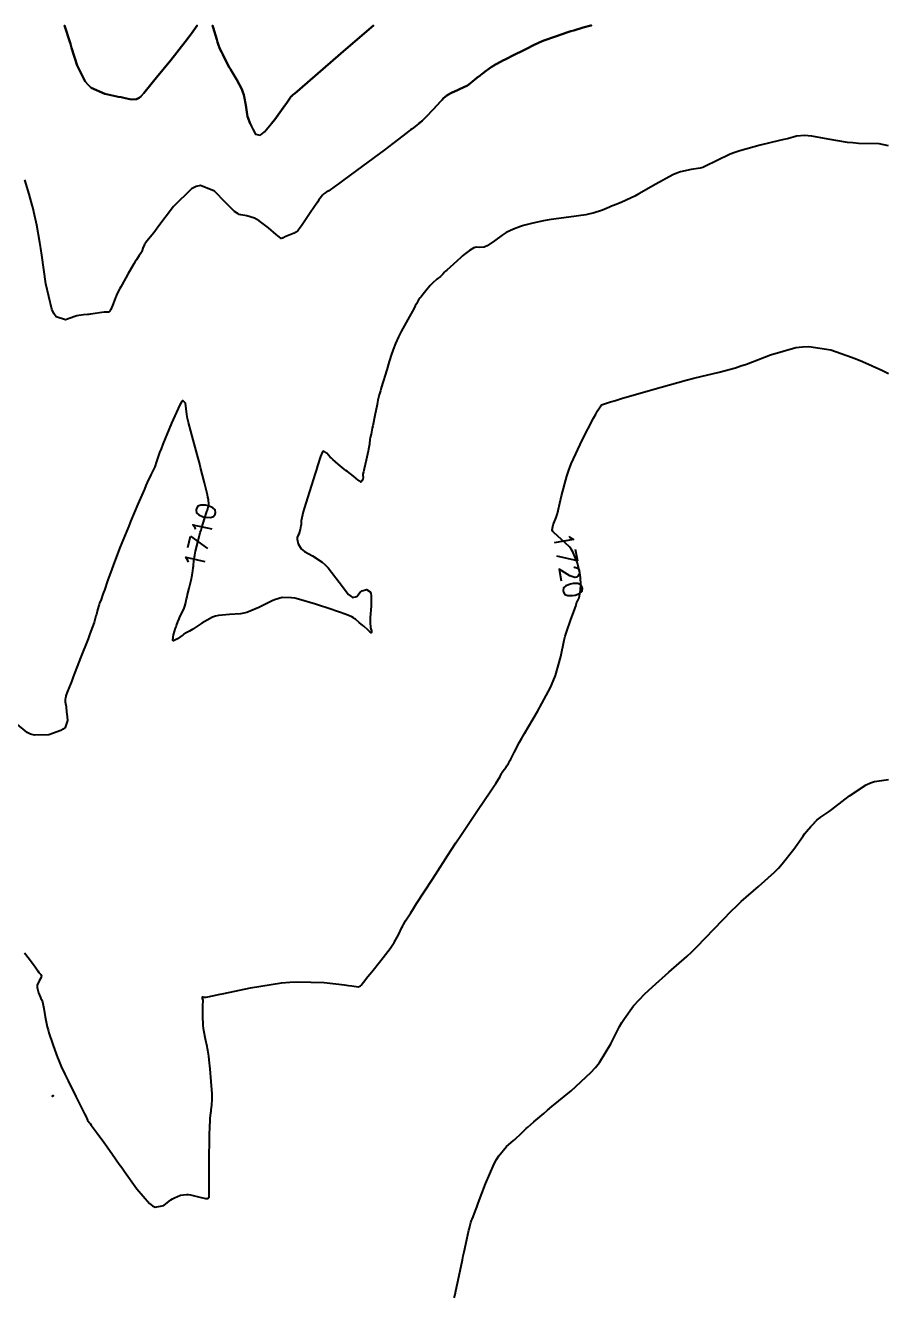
# Model space of a CAD drawing. Header units: metres. Extents: x 837477 to 838477, y 1189014 to 1191014.
# Drawn here: x 838307.9 to 838476.5, y 1190766 to 1191013.9 of the extents above; entities that cross this region are included whole.
import ezdxf

# ---------------------------------------------------------------- set-up
doc = ezdxf.new("R2010")
doc.units = ezdxf.units.M
doc.header["$LTSCALE"] = 0.3
doc.layers.add('COTAS 10', color=1, linetype='Continuous')
doc.styles.get("Standard").update_dxf_attribs({"font": 'simplex.shx'})

msp = doc.modelspace()

# ---------------------------------------------------------------- linework, layer by layer
at = {"layer": 'COTAS 10'}
for points, elevation in [([(838384.742, 1190994.695), (838385.407, 1190995.26), (838385.745, 1190995.581), (838386.106, 1190995.937), (838387.602, 1190997.513), (838388.988, 1190999.01), (838389.28, 1190999.317), (838389.531, 1190999.577), (838389.971, 1191000), (838390.104, 1191000.128), (838390.649, 1191000.45), (838390.881, 1191000.567), (838391.15, 1191000.696), (838392.417, 1191001.259), (838393.703, 1191001.848), (838393.984, 1191001.993), (838394.232, 1191002.13), (838394.857, 1191002.558), (838395.3, 1191002.948), (838395.434, 1191003.062), (838395.573, 1191003.178), (838396.115, 1191003.616), (838396.711, 1191004.085), (838396.883, 1191004.221), (838397.06, 1191004.358), (838397.723, 1191004.876), (838398.446, 1191005.405), (838398.66, 1191005.551), (838398.879, 1191005.696), (838399.718, 1191006.217), (838400.81, 1191006.82), (838401.188, 1191007.018), (838401.599, 1191007.229), (838403.359, 1191008.099), (838405.122, 1191008.965), (838405.535, 1191009.173), (838405.916, 1191009.367), (838407.021, 1191009.953), (838408.242, 1191010.526), (838408.696, 1191010.712), (838409.2, 1191010.91), (838411.44, 1191011.723), (838413.835, 1191012.527), (838414.438, 1191012.718), (838415.015, 1191012.897), (838416.879, 1191013.429), (838418.358, 1191013.832), (838418.496, 1191013.872), (838418.358, 1191013.832), (838416.879, 1191013.429), (838415.015, 1191012.897), (838414.438, 1191012.718), (838413.835, 1191012.527), (838411.44, 1191011.723), (838409.2, 1191010.91), (838408.696, 1191010.712), (838408.242, 1191010.526), (838407.021, 1191009.953), (838405.916, 1191009.367), (838405.535, 1191009.173), (838405.122, 1191008.965), (838403.359, 1191008.099), (838401.599, 1191007.229), (838401.188, 1191007.018), (838400.81, 1191006.82), (838399.718, 1191006.217), (838398.879, 1191005.696), (838398.66, 1191005.551), (838398.446, 1191005.405), (838397.723, 1191004.876), (838397.06, 1191004.358), (838396.883, 1191004.221), (838396.711, 1191004.085), (838396.115, 1191003.616), (838395.573, 1191003.178), (838395.434, 1191003.062), (838395.3, 1191002.948), (838394.857, 1191002.558), (838394.232, 1191002.13), (838393.984, 1191001.993), (838393.703, 1191001.848), (838392.417, 1191001.259), (838391.15, 1191000.696), (838390.881, 1191000.567), (838390.649, 1191000.45), (838390.104, 1191000.128), (838389.971, 1191000), (838389.531, 1190999.577), (838389.28, 1190999.317), (838388.988, 1190999.01), (838387.602, 1190997.513), (838386.106, 1190995.937), (838385.745, 1190995.581), (838385.407, 1190995.26), (838384.382, 1190994.39), (838383.429, 1190993.676), (838383.137, 1190993.452), (838382.833, 1190993.219), (838381.633, 1190992.283), (838379.655, 1190990.772), (838378.861, 1190990.177), (838377.959, 1190989.503), (838373.81, 1190986.43), (838369.839, 1190983.512), (838369.049, 1190982.937), (838368.393, 1190982.463), (838367.145, 1190981.589), (838366.804, 1190981.384), (838366.72, 1190981.331), (838366.642, 1190981.28), (838366.397, 1190981.107), (838366.197, 1190980.951), (838366.146, 1190980.911), (838366.097, 1190980.872), (838365.935, 1190980.739), (838365.474, 1190980.13), (838365.237, 1190979.79), (838364.952, 1190979.376), (838363.525, 1190977.263), (838362.096, 1190975.139), (838361.81, 1190974.719), (838361.571, 1190974.371), (838361.101, 1190973.722), (838360.744, 1190973.486), (838360.576, 1190973.398), (838360.377, 1190973.301), (838359.407, 1190972.872), (838358.461, 1190972.479), (838358.277, 1190972.404), (838358.126, 1190972.345), (838357.866, 1190972.255), (838357.457, 1190972.581), (838357.213, 1190972.784), (838356.913, 1190973.036), (838355.358, 1190974.352), (838353.544, 1190975.698), (838353.08, 1190975.969), (838352.634, 1190976.196), (838351.161, 1190976.647), (838349.962, 1190976.881), (838349.688, 1190976.97), (838349.439, 1190977.069), (838348.748, 1190977.517), (838347.829, 1190978.439), (838347.437, 1190978.837), (838346.984, 1190979.298), (838344.85, 1190981.479), (838342.087, 1190982.593), (838341.239, 1190982.38), (838340.354, 1190981.942), (838336.857, 1190978.477), (838333.782, 1190974.435), (838333.164, 1190973.632), (838332.647, 1190972.966), (838331.619, 1190971.703), (838331.279, 1190971.272), (838331.195, 1190971.13), (838331.116, 1190970.978), (838330.864, 1190970.35), (838330.617, 1190969.711), (838330.539, 1190969.552), (838330.458, 1190969.402), (838330.133, 1190968.927), (838329.583, 1190968.111), (838329.36, 1190967.746), (838329.106, 1190967.32), (838327.933, 1190965.279), (838326.795, 1190963.256), (838326.563, 1190962.842), (838326.367, 1190962.49), (838325.959, 1190961.747), (838325.714, 1190961.204), (838325.62, 1190960.979), (838325.515, 1190960.72), (838325.043, 1190959.517), (838324.58, 1190958.399), (838324.481, 1190958.194), (838324.394, 1190958.035), (838324.185, 1190957.842), (838323.775, 1190957.876), (838323.561, 1190957.86), (838323.303, 1190957.834), (838320.626, 1190957.455), (838320.31, 1190957.42), (838320.022, 1190957.395), (838319.228, 1190957.374), (838318.328, 1190957.242), (838317.975, 1190957.146), (838317.577, 1190957.024), (838315.762, 1190956.369), (838313.89, 1190956.942), (838313.456, 1190957.595), (838313.058, 1190958.462), (838311.924, 1190963.375), (838311.101, 1190968.978), (838310.899, 1190970.279), (838310.709, 1190971.473), (838310.118, 1190974.879), (838309.576, 1190977.45), (838309.418, 1190978.117), (838309.256, 1190978.764), (838308.639, 1190980.936), (838307.77, 1190983.677)], 1700), ([(838351.784, 1190994.695), (838351.716, 1190994.824), (838351.401, 1190995.74), (838351.32, 1190996.095), (838351.242, 1190996.493), (838350.985, 1190998.296), (838350.637, 1191000), (838350.572, 1191000.321), (838350.396, 1191000.859), (838350.193, 1191001.388), (838349.237, 1191003.216), (838348.207, 1191004.885), (838347.957, 1191005.313), (838347.722, 1191005.727), (838347.003, 1191007.1), (838346.459, 1191008.214), (838346.336, 1191008.464), (838346.224, 1191008.689), (838345.916, 1191009.294), (838345.573, 1191010.205), (838345.439, 1191010.623), (838345.288, 1191011.114), (838344.601, 1191013.484), (838344.421, 1191013.872), (838344.601, 1191013.484), (838345.288, 1191011.114), (838345.439, 1191010.623), (838345.573, 1191010.205), (838345.916, 1191009.294), (838346.224, 1191008.689), (838346.336, 1191008.464), (838346.459, 1191008.214), (838347.003, 1191007.1), (838347.722, 1191005.727), (838347.957, 1191005.313), (838348.207, 1191004.885), (838349.237, 1191003.216), (838350.193, 1191001.388), (838350.396, 1191000.859), (838350.572, 1191000.321), (838350.637, 1191000), (838350.985, 1190998.296), (838351.242, 1190996.493), (838351.32, 1190996.095), (838351.401, 1190995.74), (838351.716, 1190994.824), (838352.094, 1190994.106), (838352.215, 1190993.877), (838352.342, 1190993.634), (838352.857, 1190992.648), (838353.776, 1190992.436), (838354.157, 1190992.681), (838354.594, 1190993.059), (838356.629, 1190995.52), (838358.568, 1190998.213), (838358.944, 1190998.736), (838359.25, 1190999.162), (838359.776, 1190999.899), (838359.836, 1190999.993), (838359.84, 1191000), (838359.849, 1191000.014), (838359.861, 1191000.032), (838359.889, 1191000.082), (838359.906, 1191000.11), (838359.91, 1191000.116), (838359.914, 1191000.121), (838359.928, 1191000.131), (838359.939, 1191000.134), (838359.942, 1191000.135), (838359.945, 1191000.135), (838359.954, 1191000.136), (838359.963, 1191000.136), (838359.966, 1191000.135), (838359.974, 1191000.132), (838360.06, 1191000.198), (838360.112, 1191000.24), (838360.175, 1191000.293), (838360.503, 1191000.574), (838370.51, 1191009.198), (838375.918, 1191013.872), (838370.51, 1191009.198), (838360.503, 1191000.574), (838360.175, 1191000.293), (838360.112, 1191000.24), (838360.06, 1191000.198), (838359.974, 1191000.132), (838359.966, 1191000.135), (838359.963, 1191000.136), (838359.954, 1191000.136), (838359.945, 1191000.135), (838359.942, 1191000.135), (838359.939, 1191000.134), (838359.928, 1191000.131), (838359.914, 1191000.121), (838359.91, 1191000.116), (838359.906, 1191000.11), (838359.889, 1191000.082), (838359.861, 1191000.032), (838359.849, 1191000.014), (838359.84, 1191000), (838359.836, 1190999.993), (838359.776, 1190999.899), (838359.25, 1190999.162), (838358.944, 1190998.736), (838358.568, 1190998.213), (838356.629, 1190995.52), (838355.947, 1190994.695)], 1690), ([(838476.514, 1190990.37), (838474.685, 1190990.71), (838470.619, 1190990.818), (838469.528, 1190990.908), (838468.451, 1190991.025), (838464.685, 1190991.664), (838461.512, 1190992.244), (838460.808, 1190992.324), (838460.181, 1190992.368), (838458.548, 1190992.234), (838456.768, 1190991.743), (838456.048, 1190991.563), (838455.229, 1190991.362), (838451.451, 1190990.478), (838447.451, 1190989.397), (838446.492, 1190989.074), (838445.597, 1190988.74), (838442.903, 1190987.445), (838440.756, 1190986.349), (838440.206, 1190986.141), (838439.676, 1190985.973), (838437.923, 1190985.709), (838435.876, 1190985.273), (838435.161, 1190984.998), (838434.381, 1190984.655), (838431.029, 1190982.857), (838427.699, 1190980.947), (838426.933, 1190980.534), (838426.235, 1190980.171), (838424.278, 1190979.278), (838422.8, 1190978.704), (838422.404, 1190978.542), (838422.013, 1190978.379), (838420.651, 1190977.778), (838418.829, 1190977.194), (838418.149, 1190977.042), (838417.393, 1190976.895), (838414.028, 1190976.395), (838410.603, 1190975.935), (838409.808, 1190975.813), (838409.081, 1190975.693), (838407.01, 1190975.277), (838405.435, 1190974.848), (838405.019, 1190974.72), (838404.613, 1190974.588), (838403.222, 1190974.077), (838401.842, 1190973.4), (838401.443, 1190973.164), (838401.036, 1190972.906), (838399.508, 1190971.799), (838398.111, 1190970.84), (838397.788, 1190970.676), (838397.492, 1190970.556), (838396.651, 1190970.489), (838395.945, 1190970.536), (838395.733, 1190970.489), (838395.514, 1190970.415), (838394.668, 1190969.928), (838393.64, 1190969.118), (838393.307, 1190968.841), (838392.954, 1190968.54), (838391.503, 1190967.259), (838390.217, 1190966.082), (838389.967, 1190965.846), (838389.763, 1190965.65), (838389.411, 1190965.265), (838389.208, 1190965.035), (838389.098, 1190964.935), (838388.965, 1190964.82), (838388.291, 1190964.276), (838387.453, 1190963.538), (838387.216, 1190963.302), (838386.977, 1190963.051), (838386.097, 1190962.028), (838385.342, 1190961.077), (838385.182, 1190960.871), (838385.043, 1190960.69), (838384.719, 1190960.246), (838384.281, 1190959.495), (838384.07, 1190959.12), (838383.821, 1190958.674), (838382.595, 1190956.459), (838381.326, 1190954.1), (838381.05, 1190953.563), (838380.805, 1190953.075), (838380.192, 1190951.73), (838379.763, 1190950.578), (838379.634, 1190950.212), (838379.501, 1190949.825), (838378.988, 1190948.259), (838378.474, 1190946.622), (838378.341, 1190946.191), (838378.212, 1190945.769), (838377.78, 1190944.327), (838377.418, 1190943.085), (838377.332, 1190942.791), (838377.253, 1190942.517), (838377.023, 1190941.706), (838376.776, 1190940.683), (838376.688, 1190940.276), (838376.59, 1190939.816), (838376.162, 1190937.706), (838375.751, 1190935.644), (838375.664, 1190935.214), (838375.588, 1190934.845), (838375.411, 1190934.02), (838375.316, 1190933.602), (838375.293, 1190933.489), (838375.271, 1190933.378), (838375.203, 1190932.987), (838375.153, 1190932.618), (838375.142, 1190932.519), (838375.134, 1190932.423), (838375.117, 1190932.09), (838375.015, 1190931.419), (838374.953, 1190931.109), (838374.876, 1190930.746), (838374.476, 1190928.988), (838374.073, 1190927.277), (838373.995, 1190926.943), (838373.931, 1190926.671), (838373.818, 1190926.196), (838373.812, 1190926.078), (838373.815, 1190926.031), (838373.82, 1190925.978), (838373.856, 1190925.736), (838373.859, 1190925.453), (838373.844, 1190925.375), (838373.822, 1190925.296), (838373.683, 1190925.013), (838373.535, 1190924.785), (838373.507, 1190924.741), (838373.484, 1190924.707), (838373.448, 1190924.653), (838373.226, 1190924.831), (838373.085, 1190924.943), (838372.911, 1190925.081), (838371.995, 1190925.806), (838370.847, 1190926.717), (838370.525, 1190926.972), (838370.202, 1190927.229), (838369.021, 1190928.169), (838367.948, 1190929.081), (838367.693, 1190929.32), (838367.456, 1190929.554), (838366.752, 1190930.349), (838366.21, 1190930.705), (838366.075, 1190930.663), (838365.946, 1190930.559), (838365.538, 1190929.672), (838364.99, 1190927.845), (838364.774, 1190927.148), (838364.529, 1190926.369), (838363.413, 1190922.865), (838362.375, 1190919.518), (838362.179, 1190918.837), (838362.023, 1190918.264), (838361.791, 1190917.08), (838361.779, 1190916.533), (838361.761, 1190916.36), (838361.737, 1190916.179), (838361.598, 1190915.449), (838361.411, 1190914.778), (838361.357, 1190914.634), (838361.301, 1190914.507), (838361.09, 1190914.202), (838360.973, 1190913.846), (838360.975, 1190913.688), (838360.994, 1190913.503), (838361.187, 1190912.622), (838361.79, 1190911.623), (838362.066, 1190911.365), (838362.39, 1190911.115), (838363.953, 1190910.278), (838365.891, 1190909.015), (838366.451, 1190908.495), (838367.022, 1190907.903), (838369.167, 1190905.15), (838371.047, 1190902.752), (838371.451, 1190902.383), (838371.804, 1190902.142), (838372.657, 1190902.334), (838373.266, 1190903.17), (838373.465, 1190903.333), (838373.677, 1190903.467), (838374.557, 1190903.708), (838375.277, 1190903.241), (838375.39, 1190902.93), (838375.466, 1190902.539), (838375.425, 1190900.471), (838375.237, 1190898.247), (838375.22, 1190897.758), (838375.218, 1190897.324), (838375.336, 1190896.217), (838375.486, 1190895.615), (838375.503, 1190895.501), (838375.511, 1190895.409), (838375.451, 1190895.264), (838375.258, 1190895.36), (838375.181, 1190895.419), (838375.094, 1190895.494), (838374.695, 1190895.882), (838374.171, 1190896.388), (838374.006, 1190896.536), (838373.832, 1190896.687), (838373.128, 1190897.265), (838372.487, 1190897.772), (838372.351, 1190897.879), (838372.234, 1190897.971), (838371.962, 1190898.185), (838371.653, 1190898.353), (838371.513, 1190898.416), (838371.348, 1190898.487), (838370.556, 1190898.804), (838369.057, 1190899.342), (838368.447, 1190899.553), (838367.752, 1190899.79), (838364.541, 1190900.867), (838361.262, 1190901.821), (838360.525, 1190901.979), (838359.862, 1190902.093), (838358.085, 1190902.122), (838356.591, 1190901.664), (838356.106, 1190901.47), (838355.59, 1190901.247), (838353.47, 1190900.198), (838351.185, 1190899.229), (838350.565, 1190899.056), (838349.95, 1190898.925), (838347.777, 1190898.796), (838345.65, 1190898.629), (838345.064, 1190898.474), (838344.479, 1190898.271), (838342.38, 1190897.146), (838340.641, 1190895.977), (838340.284, 1190895.747), (838339.98, 1190895.558), (838339.332, 1190895.213), (838338.885, 1190894.987), (838338.709, 1190894.873), (838338.51, 1190894.736), (838337.603, 1190894.055), (838336.842, 1190893.677), (838336.736, 1190893.732), (838336.675, 1190893.856), (838336.83, 1190894.877), (838337.232, 1190896.154), (838337.326, 1190896.439), (838337.413, 1190896.694), (838337.664, 1190897.366), (838337.917, 1190897.942), (838338.005, 1190898.136), (838338.1, 1190898.346), (838338.508, 1190899.227), (838338.887, 1190900.08), (838338.964, 1190900.272), (838339.029, 1190900.444), (838339.164, 1190900.903), (838339.312, 1190901.577), (838339.385, 1190901.884), (838339.472, 1190902.244), (838339.59, 1190902.715), (838339.903, 1190903.979), (838340.332, 1190905.761), (838340.419, 1190906.15), (838340.492, 1190906.493), (838340.637, 1190907.358), (838340.698, 1190907.997), (838340.717, 1190908.199), (838340.737, 1190908.411), (838340.816, 1190909.268), (838340.982, 1190910.394), (838341.057, 1190910.776), (838341.145, 1190911.189), (838341.563, 1190912.937), (838342.074, 1190914.82), (838342.219, 1190915.319), (838342.365, 1190915.807), (838342.909, 1190917.49), (838343.37, 1190918.903), (838343.465, 1190919.221), (838343.545, 1190919.507), (838343.716, 1190920.279), (838343.64, 1190921.279), (838343.565, 1190921.709), (838343.466, 1190922.206), (838342.914, 1190924.557), (838342.138, 1190927.536), (838341.898, 1190928.429), (838341.647, 1190929.352), (838340.649, 1190932.931), (838339.771, 1190936.322), (838339.595, 1190937.127), (838339.448, 1190937.874), (838339.159, 1190940.087), (838338.681, 1190940.604), (838338.415, 1190940.281), (838338.092, 1190939.757), (838336.44, 1190936.183), (838334.753, 1190932.056), (838334.407, 1190931.183), (838334.114, 1190930.427), (838333.494, 1190928.671), (838333.163, 1190927.67), (838333.052, 1190927.389), (838332.933, 1190927.107), (838332.434, 1190926.077), (838331.705, 1190924.568), (838331.441, 1190923.984), (838331.149, 1190923.328), (838329.872, 1190920.359), (838328.463, 1190916.987), (838328.089, 1190916.078), (838327.721, 1190915.178), (838326.449, 1190912.017), (838325.322, 1190909.116), (838325.045, 1190908.382), (838324.783, 1190907.677), (838323.967, 1190905.376), (838323.333, 1190903.541), (838323.186, 1190903.129), (838323.053, 1190902.758), (838322.675, 1190901.766), (838322.393, 1190901.015), (838322.321, 1190900.796), (838322.25, 1190900.572), (838322.013, 1190899.724), (838321.77, 1190898.813), (838321.696, 1190898.55), (838321.619, 1190898.281), (838321.315, 1190897.271), (838320.717, 1190895.573), (838320.454, 1190894.87), (838320.15, 1190894.067), (838318.702, 1190890.329), (838317.255, 1190886.632), (838316.951, 1190885.855), (838316.69, 1190885.185), (838316.097, 1190883.654), (838315.835, 1190882.926), (838315.783, 1190882.761), (838315.739, 1190882.612), (838315.655, 1190882.208), (838315.651, 1190881.907), (838315.658, 1190881.824), (838315.669, 1190881.74), (838315.738, 1190881.437), (838315.818, 1190881.122), (838315.836, 1190881.031), (838315.852, 1190880.938), (838315.893, 1190880.589), (838315.944, 1190879.994), (838315.967, 1190879.747), (838315.993, 1190879.465), (838316.115, 1190878.145), (838315.646, 1190876.767), (838315.298, 1190876.447), (838314.856, 1190876.154), (838312.476, 1190875.317), (838309.655, 1190875.272), (838308.935, 1190875.478), (838308.242, 1190875.778), (838305.959, 1190877.651)], 1710), ([(838307.736, 1190832.742), (838308.677, 1190831.482), (838309.6, 1190830.27), (838309.791, 1190830.009), (838309.955, 1190829.781), (838310.312, 1190829.231), (838310.505, 1190828.926), (838310.51, 1190828.918), (838310.573, 1190828.84), (838310.639, 1190828.767), (838310.908, 1190828.532), (838311.035, 1190828.212), (838311.011, 1190828.084), (838310.963, 1190827.94), (838310.575, 1190827.277), (838310.221, 1190826.451), (838310.194, 1190826.203), (838310.197, 1190825.946), (838310.463, 1190824.951), (838310.862, 1190824.039), (838310.949, 1190823.836), (838311.026, 1190823.653), (838311.22, 1190823.171), (838311.383, 1190822.516), (838311.441, 1190822.225), (838311.503, 1190821.887), (838311.774, 1190820.268), (838312.183, 1190818.264), (838312.334, 1190817.683), (838312.501, 1190817.09), (838313.236, 1190814.854), (838314.004, 1190812.789), (838314.191, 1190812.305), (838314.367, 1190811.858), (838314.908, 1190810.56), (838315.63, 1190809.021), (838315.919, 1190808.423), (838316.247, 1190807.75), (838317.754, 1190804.699), (838319.178, 1190801.837), (838319.454, 1190801.284), (838319.679, 1190800.835), (838320.063, 1190800.077), (838320.376, 1190799.638), (838320.557, 1190799.391), (838320.778, 1190799.089), (838321.914, 1190797.541), (838323.227, 1190795.74), (838323.56, 1190795.278), (838323.88, 1190794.831), (838324.925, 1190793.35), (838326.232, 1190791.484), (838326.717, 1190790.794), (838327.256, 1190790.03), (838329.648, 1190786.647), (838332.129, 1190783.788), (838332.724, 1190783.355), (838333.279, 1190783.077), (838334.95, 1190783.368), (838336.303, 1190784.477), (838336.657, 1190784.715), (838337.002, 1190784.923), (838338.176, 1190785.425), (838339.402, 1190785.565), (838339.781, 1190785.544), (838340.177, 1190785.498), (838341.748, 1190785.118), (838343.091, 1190784.785), (838343.343, 1190784.769), (838343.543, 1190784.785), (838343.832, 1190785.118), (838343.799, 1190786.553), (838343.796, 1190787.263), (838343.795, 1190788.11), (838343.817, 1190792.3), (838343.872, 1190796.625), (838343.894, 1190797.556), (838343.918, 1190798.372), (838344.028, 1190800.358), (838344.154, 1190801.51), (838344.189, 1190801.799), (838344.223, 1190802.077), (838344.346, 1190802.972), (838344.397, 1190804.178), (838344.386, 1190804.651), (838344.365, 1190805.185), (838344.197, 1190807.615), (838343.982, 1190810.093), (838343.931, 1190810.657), (838343.884, 1190811.168), (838343.744, 1190812.571), (838343.568, 1190813.726), (838343.499, 1190814.079), (838343.421, 1190814.448), (838343.064, 1190815.904), (838342.733, 1190817.541), (838342.671, 1190818.024), (838342.622, 1190818.521), (838342.554, 1190820.423), (838342.573, 1190822.053), (838342.579, 1190822.379), (838342.586, 1190822.65), (838342.616, 1190823.174), (838342.622, 1190823.374), (838342.614, 1190823.441), (838342.602, 1190823.512), (838342.525, 1190823.812), (838342.468, 1190824.064), (838342.469, 1190824.106), (838342.477, 1190824.136), (838342.566, 1190824.143), (838342.753, 1190824.094), (838342.823, 1190824.088), (838342.901, 1190824.085), (838343.245, 1190824.104), (838344.808, 1190824.403), (838345.654, 1190824.577), (838346.679, 1190824.791), (838351.874, 1190825.891), (838357.948, 1190826.875), (838359.528, 1190827.015), (838361.063, 1190827.098), (838366.238, 1190826.919), (838370.228, 1190826.462), (838371.017, 1190826.37), (838371.668, 1190826.292), (838372.878, 1190826.133), (838373.237, 1190826.23), (838373.352, 1190826.313), (838373.474, 1190826.421), (838373.972, 1190827.014), (838374.817, 1190828.123), (838375.159, 1190828.557), (838375.546, 1190829.044), (838377.332, 1190831.261), (838379.144, 1190833.616), (838379.547, 1190834.192), (838379.908, 1190834.735), (838380.856, 1190836.417), (838381.463, 1190837.704), (838381.609, 1190837.997), (838381.746, 1190838.263), (838382.158, 1190838.995), (838383.174, 1190840.582), (838383.691, 1190841.387), (838384.31, 1190842.35), (838387.396, 1190847.15), (838391.031, 1190852.75), (838391.997, 1190854.218), (838392.944, 1190855.65), (838396.216, 1190860.525), (838398.809, 1190864.373), (838399.329, 1190865.158), (838399.762, 1190865.822), (838400.611, 1190867.206), (838400.914, 1190867.771), (838401.004, 1190867.917), (838401.095, 1190868.06), (838401.445, 1190868.541), (838401.793, 1190868.999), (838401.882, 1190869.127), (838401.97, 1190869.255), (838402.262, 1190869.725), (838402.598, 1190870.346), (838402.712, 1190870.57), (838402.836, 1190870.816), (838403.359, 1190871.896), (838404.416, 1190873.868), (838404.875, 1190874.677), (838405.408, 1190875.6), (838407.932, 1190879.883), (838410.458, 1190884.587), (838410.99, 1190885.776), (838411.45, 1190886.915), (838412.509, 1190890.617), (838413.162, 1190893.785), (838413.366, 1190894.587), (838413.58, 1190895.357), (838414.436, 1190897.868), (838415.171, 1190899.742), (838415.309, 1190900.11), (838415.418, 1190900.414), (838415.572, 1190900.966), (838415.555, 1190901.075), (838415.555, 1190901.099), (838415.558, 1190901.12), (838415.587, 1190901.172), (838415.643, 1190901.233), (838415.663, 1190901.259), (838415.684, 1190901.289), (838415.777, 1190901.433), (838415.897, 1190901.689), (838415.935, 1190901.79), (838415.976, 1190901.905), (838416.141, 1190902.43), (838416.293, 1190903.15), (838416.325, 1190903.387), (838416.352, 1190903.641), (838416.414, 1190904.696), (838416.325, 1190906.065), (838416.257, 1190906.518), (838416.17, 1190907.002), (838415.701, 1190909.014), (838414.859, 1190911.054), (838414.536, 1190911.556), (838414.175, 1190912.031), (838412.55, 1190913.516), (838411.164, 1190914.742), (838410.954, 1190915.053), (838410.82, 1190915.352), (838410.961, 1190916.33), (838411.599, 1190917.747), (838411.778, 1190918.323), (838411.958, 1190918.979), (838411.985, 1190919.101), (838412.614, 1190922.009), (838413.648, 1190925.857), (838414.065, 1190927.028), (838414.54, 1190928.245), (838416.73, 1190933.02), (838418.858, 1190937.14), (838419.294, 1190937.943), (838419.663, 1190938.599), (838420.444, 1190939.75), (838422.19, 1190940.329), (838423.167, 1190940.624), (838424.358, 1190940.979), (838430.444, 1190942.748), (838436.988, 1190944.582), (838438.468, 1190944.978), (838439.803, 1190945.325), (838443.426, 1190946.174), (838446.592, 1190947.011), (838447.639, 1190947.351), (838448.761, 1190947.738), (838453.426, 1190949.526), (838458.367, 1190950.95), (838459.662, 1190951.107), (838460.924, 1190951.162), (838465.22, 1190950.507), (838469.239, 1190949.088), (838470.328, 1190948.661), (838471.405, 1190948.221), (838475.209, 1190946.509), (838476.514, 1190945.858)], 1720), ([(838391.671, 1190765.395), (838391.825, 1190766.037), (838391.985, 1190766.734), (838392.624, 1190769.708), (838393.269, 1190772.814), (838393.434, 1190773.593), (838393.594, 1190774.337), (838394.122, 1190776.731), (838394.543, 1190778.559), (838394.635, 1190778.946), (838394.717, 1190779.28), (838394.922, 1190780.058), (838395.069, 1190780.497), (838395.114, 1190780.618), (838395.16, 1190780.74), (838395.341, 1190781.176), (838395.834, 1190782.426), (838396.077, 1190783.06), (838396.366, 1190783.819), (838397.794, 1190787.599), (838399.469, 1190791.518), (838399.915, 1190792.364), (838400.352, 1190793.107), (838401.866, 1190794.928), (838403.178, 1190795.994), (838403.489, 1190796.261), (838403.777, 1190796.516), (838404.626, 1190797.334), (838405.452, 1190798.156), (838405.724, 1190798.413), (838406.016, 1190798.683), (838407.228, 1190799.763), (838409.159, 1190801.395), (838409.904, 1190802.012), (838410.74, 1190802.701), (838414.517, 1190805.786), (838418.358, 1190809.357), (838419.235, 1190810.352), (838420.03, 1190811.35), (838422.226, 1190814.976), (838423.927, 1190818.331), (838424.409, 1190819.157), (838424.896, 1190819.939), (838426.699, 1190822.394), (838428.873, 1190824.714), (838429.594, 1190825.412), (838430.367, 1190826.133), (838433.592, 1190828.938), (838437.119, 1190832.045), (838438.082, 1190832.956), (838439.041, 1190833.89), (838442.455, 1190837.448), (838445.84, 1190840.969), (838446.78, 1190841.879), (838447.72, 1190842.761), (838451.124, 1190845.715), (838454.255, 1190848.516), (838455.023, 1190849.301), (838455.749, 1190850.092), (838458.012, 1190852.982), (838459.727, 1190855.443), (838460.108, 1190855.962), (838460.447, 1190856.411), (838461.328, 1190857.445), (838461.88, 1190857.977), (838462.01, 1190858.109), (838462.132, 1190858.234), (838462.491, 1190858.63), (838462.859, 1190858.984), (838462.986, 1190859.083), (838463.125, 1190859.182), (838463.715, 1190859.54), (838464.909, 1190860.353), (838465.427, 1190860.738), (838466.027, 1190861.192), (838468.87, 1190863.411), (838472.106, 1190865.529), (838472.954, 1190865.919), (838473.78, 1190866.225), (838476.514, 1190866.612)], 1730), ([(838313.209, 1190804.761), (838313.274, 1190804.865), (838313.28, 1190804.871), (838313.286, 1190804.875), (838313.306, 1190804.874), (838313.32, 1190804.856), (838313.324, 1190804.849), (838313.327, 1190804.843), (838313.335, 1190804.813), (838313.329, 1190804.779), (838313.323, 1190804.77), (838313.315, 1190804.76), (838313.271, 1190804.727), (838313.225, 1190804.7), (838313.216, 1190804.694), (838313.209, 1190804.69), (838313.196, 1190804.683), (838313.196, 1190804.688), (838313.198, 1190804.696), (838313.202, 1190804.721), (838313.209, 1190804.761)], 1720)]:
    msp.add_lwpolyline(points, dxfattribs=dict(at, elevation=elevation))
at = {"layer": 'COTAS 10', "elevation": 1690}
msp.add_lwpolyline([(838330.422, 1191000), (838330.136, 1190999.725), (838329.87, 1190999.576), (838329.599, 1190999.468), (838328.574, 1190999.421), (838327.135, 1190999.717), (838326.602, 1190999.826), (838326.011, 1190999.947), (838325.75, 1191000), (838323.392, 1191000.479), (838320.745, 1191001.706), (838320.136, 1191002.263), (838319.581, 1191002.916), (838318.024, 1191006.061), (838316.943, 1191009.46), (838316.687, 1191010.272), (838316.451, 1191011.027), (838315.754, 1191013.292), (838315.561, 1191013.872), (838315.754, 1191013.292), (838316.451, 1191011.027), (838316.687, 1191010.272), (838316.943, 1191009.46), (838318.024, 1191006.061), (838319.581, 1191002.916), (838320.136, 1191002.263), (838320.745, 1191001.706), (838323.392, 1191000.479), (838325.75, 1191000), (838326.011, 1190999.947), (838326.602, 1190999.826), (838327.135, 1190999.717), (838328.574, 1190999.421), (838329.599, 1190999.468), (838329.87, 1190999.576), (838330.136, 1190999.725), (838330.422, 1191000), (838331.052, 1191000.605), (838332.391, 1191002.3), (838332.923, 1191002.962), (838333.526, 1191003.709), (838336.288, 1191007.104), (838339.122, 1191010.656), (838339.77, 1191011.501), (838340.358, 1191012.287), (838341.465, 1191013.872), (838340.358, 1191012.287), (838339.77, 1191011.501), (838339.122, 1191010.656), (838336.288, 1191007.104), (838333.526, 1191003.709), (838332.923, 1191002.962), (838332.391, 1191002.3), (838331.052, 1191000.605)], close=True, dxfattribs=at)

# ---------------------------------------------------------------- texts
at = {"layer": 'COTAS 10', "char_height": 3.8, "attachment_point": 7}
for s, insert, rotation in [('1710', (838342.562, 1190907.426, 1710), 77.68775), ('1720', (838410.889, 1190914.549, 1720), 280.41432)]:
    msp.add_mtext(s, dxfattribs=dict(at, insert=insert, rotation=rotation))

doc.saveas('drawing.dxf')
